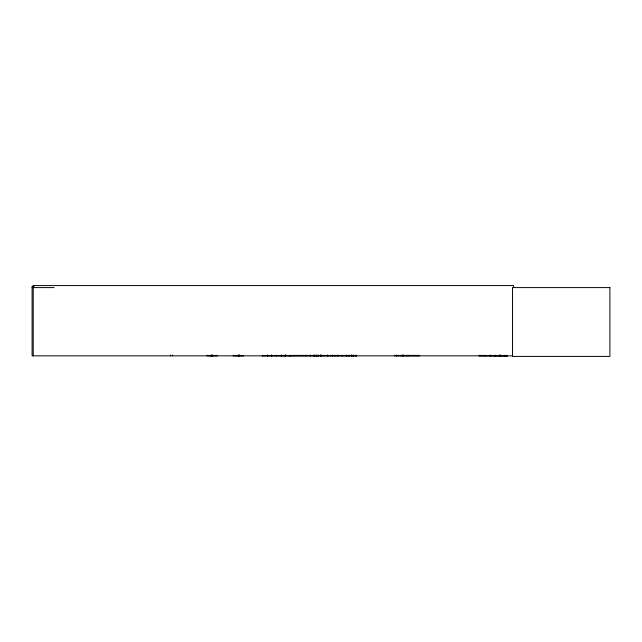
<?xml version="1.0" encoding="UTF-8"?>
<svg xmlns="http://www.w3.org/2000/svg" width="642" height="642" viewBox="0 0 642 642"><rect width="100%" height="100%" fill="white"/><g stroke="black" fill="none" stroke-linecap="round" stroke-linejoin="round"><path stroke-width="0.96" d="M479.181 355.387L479.245 355.845L507.22 355.788L479.181 355.387L479.245 355.845L479.253 355.387M479.261 355.596L507.204 355.572M396.949 355.82L397.029 355.275M407.164 355.845L407.245 355.275M494.204 355.82L494.284 355.275M504.419 355.845L504.5 355.275M285.626 355.772L285.562 355.13M210.937 355.756L210.985 355.275M262.185 355.845L290.553 355.788M324.643 355.772L324.683 355.323L324.724 355.845M327.645 355.772L327.508 355.13M349.376 355.756L349.336 355.275L349.216 355.772M316.434 355.772L316.305 355.275L316.217 355.772M271.133 355.772L271.173 355.323M317.694 355.772L317.734 355.323M335.87 355.772L335.918 355.323L335.959 355.845M321.923 355.772L321.987 355.323L322.051 355.845M352.378 355.845L351.872 355.13M34.106 286.3L32.1 286.3L32.1 355.845L512.621 355.845M32.1 287.592L54.121 287.592M290.778 355.395L307.414 355.395M401.049 355.395L419.643 355.395M290.746 355.58L307.438 355.58M401.025 355.58L419.667 355.564M290.762 355.804L324.683 355.7M356.759 355.82L325.951 355.772M394.613 355.845L394.613 355.275L394.678 355.7L419.651 355.804M289.197 355.772L289.133 355.323L289.069 355.845M283.973 355.772L283.908 355.323L283.852 355.845M356.406 355.756L356.43 355.275M320.599 355.756L320.551 355.13M314.845 355.772L314.805 355.323L314.765 355.845M290.377 355.772L290.344 355.323L290.312 355.845M495.817 355.772L495.793 355.275M408.737 355.756L408.721 355.275M398.522 355.772L398.505 355.275M513.624 287.592L513.624 285.578L33.232 285.578L33.232 355.845M506.008 355.275L506.008 355.845M500.912 355.13L500.912 355.845M500.559 355.13L500.559 355.845M499.741 355.13L499.741 355.845M499.38 355.13L499.38 355.845M495.351 355.275L495.351 355.845M490.368 355.13L490.368 355.845M490.007 355.13L490.007 355.845M485.023 355.275L485.023 355.845M403.625 355.13L403.625 355.845M403.272 355.13L403.272 355.845M402.478 355.13L402.478 355.845M402.125 355.13L402.125 355.845M400.592 355.275L400.592 355.845M396.772 355.13L396.772 355.845M396.563 355.13L396.563 355.845M356.342 355.275L356.342 355.845M355.307 355.275L355.307 355.845M353.357 355.13L353.357 355.845M353.156 355.13L353.156 355.845M351.704 355.13L351.607 355.845M351.415 355.13L351.415 355.845M348.67 355.275L348.67 355.845M348.012 355.275L348.012 355.845M346.503 355.13L346.503 355.845M346.231 355.13L346.231 355.845M342.515 355.275L342.515 355.845M341.761 355.275L341.761 355.845M337.933 355.13L337.933 355.845M337.66 355.13L337.66 355.845M334.538 355.275L334.538 355.845M332.837 355.13L332.837 355.845M332.564 355.13L332.564 355.845M330.991 355.275L330.991 355.845M327.982 355.275L327.982 355.845M327.324 355.13L327.324 355.845M325.831 355.275L325.831 355.845M323.416 355.275L323.416 355.845M321.321 355.13L321.321 355.845M321.032 355.13L321.032 355.845M320.543 355.275L320.543 355.845M320.374 355.13L320.374 355.845M318.609 355.13L318.609 355.845M318.312 355.13L318.312 355.845M317.774 355.275L317.774 355.845M316.883 355.275L316.883 355.845M316.065 355.13L316.065 355.845M315.792 355.13L315.792 355.845M314.227 355.13L314.227 355.845M313.922 355.13L313.922 355.845M313.657 355.275L313.657 355.845M312.847 355.275L312.847 355.845M310.712 355.13L310.712 355.845M310.439 355.13L310.439 355.845M309.123 355.275L309.123 355.845M305.961 355.275L305.961 355.845M285.851 355.275L285.851 355.845M285.377 355.13L285.377 355.845M285.321 355.13L285.321 355.845M285 355.13L285 355.845M281.854 355.13L281.854 355.845M281.533 355.13L281.533 355.845M281.003 355.275L281.003 355.845M276.742 355.275L276.742 355.845M276.542 355.275L276.542 355.845M271.919 355.13L271.919 355.845M271.622 355.13L271.622 355.845M271.213 355.275L271.213 355.845M268.027 355.275L268.027 355.845M267.618 355.13L267.618 355.845M267.313 355.13L267.313 355.845M262.49 355.275L262.49 355.845M243.575 355.275L243.567 355.845L233.247 355.82L233.247 355.275M241.199 355.275L241.199 355.845M239.667 355.13L239.667 355.845M239.402 354.986L239.49 355.845M238.696 355.323L238.591 355.845L238.583 355.13M238.222 355.13L238.238 355.845M238.07 355.13L238.07 355.845M235.975 355.275L235.975 355.845M217.389 355.275L217.389 355.845L207.061 355.82L207.061 355.275M212.414 355.13L212.398 355.845M212.053 355.13L212.037 355.845M211.868 354.986L211.868 355.845M211.579 355.13L211.579 355.845M211.017 355.275L211.017 355.845M172.578 354.986L172.578 355.845M170.571 354.986L170.571 355.845M507.14 355.387L507.212 355.845L507.14 355.387M609.9 287.592L512.493 287.592L512.493 356.422L609.9 356.422L609.9 287.592"/></g></svg>
